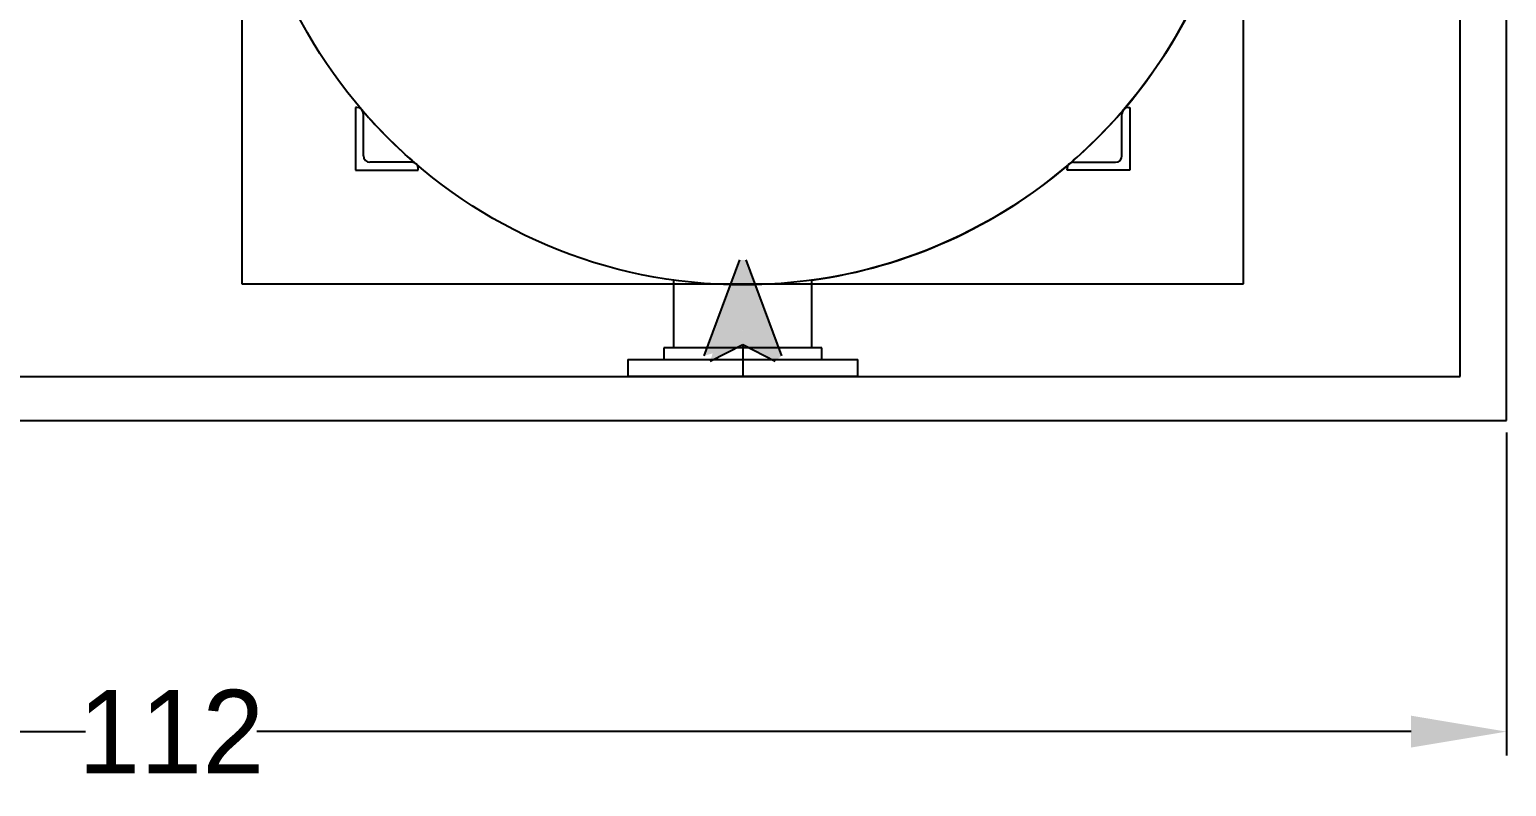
# Model space of a CAD drawing. Header units: inches. Extents: x 3128 to 3569, y 1222 to 1501.
# Drawn here: x 3461.8 to 3523.7, y 1383.5 to 1415.2 of the extents above; entities that cross this region are included whole.
import ezdxf

# ---------------------------------------------------------------- set-up
doc = ezdxf.new("R2010")
doc.units = ezdxf.units.IN
doc.header["$MEASUREMENT"] = 0
doc.header["$PDSIZE"] = -1
for name, color, linetype in [('WATANK', 7, 'Continuous'), ('WCTANK', 7, 'Continuous'), ('WNOTANK', 7, 'Continuous'), ('WOTANK', 7, 'Continuous')]:
    doc.layers.add(name, color=color, linetype=linetype)
doc.dimstyles.new('General Dimension', dxfattribs={"dimtxt": 3.5, "dimasz": 4, "dimexe": 1, "dimexo": 0.5, "dimgap": 0.09, "dimtad": 0, "dimtih": 1, "dimtoh": 1, "dimdec": 3, "dimzin": 0, "dimdsep": 46, "dimlunit": 5, "dimtxsty": 'Standard', "dimcen": 0.09, "dimadec": 0, "dimazin": 0, "dimtfac": 1, "dimtdec": 3, "dimtofl": 0, "dimtmove": 0, "dimatfit": 3, "dimfxl": 1, "dimtolj": 1, "dimtzin": 0, "dimarcsym": 0})

# ---------------------------------------------------------------- blocks, each defined once
blk = doc.blocks.new('*D40')
at = {"color": 0, "linetype": 'Continuous', "lineweight": -2}
for p, q in [((3411.703, 1398.331), (3411.703, 1384.793)), ((3523.706, 1398.331), (3523.706, 1384.793)), ((3415.703, 1385.793), (3464.115, 1385.793)), ((3519.706, 1385.793), (3471.295, 1385.793))]:
    blk.add_line(p, q, dxfattribs=at)
at = {"color": 0, "linetype": 'Continuous'}
for points in [[(3415.703, 1386.46), (3415.703, 1385.127), (3411.703, 1385.793)], [(3519.706, 1386.46), (3519.706, 1385.127), (3523.706, 1385.793)]]:
    blk.add_solid(points, dxfattribs=at)
at = {"layer": 'Defpoints', "color": 0, "linetype": 'Continuous'}
for p in [(3411.703, 1398.831), (3523.706, 1398.831), (3523.706, 1385.793)]:
    blk.add_point(p, dxfattribs=at)
at = {"color": 0, "linetype": 'Continuous', "insert": (3467.705, 1385.793), "char_height": 3.5, "attachment_point": 5}
blk.add_mtext('\\A1;112', dxfattribs=at)

msp = doc.modelspace()

# ---------------------------------------------------------------- linework, layer by layer
at = {"color": 0, "linetype": 'Continuous'}
for p, q in [((3523.7065, 1398.8311), (3523.7065, 1487.0811)), ((3523.7065, 1398.8311), (3523.7065, 1487.0811)), ((3521.7696, 1400.6745), (3521.7696, 1485.1128)), ((3521.7696, 1400.6745), (3521.7696, 1485.1128)), ((3413.6524, 1400.6745), (3521.7696, 1400.6745)), ((3413.6524, 1400.6745), (3521.7696, 1400.6745)), ((3411.7025, 1398.8311), (3523.7065, 1398.8311)), ((3411.7025, 1398.8311), (3523.7065, 1398.8311))]:
    msp.add_line(p, q, dxfattribs=at)
at = {"layer": 'WATANK', "color": 0, "linetype": 'Continuous'}
for p, q in [((3491.5392, 1405.5568), (3490.048, 1401.5393)), ((3491.5392, 1405.5568), (3490.048, 1401.5393)), ((3491.8085, 1405.5568), (3493.2998, 1401.5394)), ((3491.8085, 1405.5568), (3493.2998, 1401.5394)), ((3494.9882, 1401.8786), (3488.3595, 1401.8786)), ((3494.9882, 1401.8786), (3488.3595, 1401.8786)), ((3491.6738, 1401.9935), (3490.3133, 1401.3028)), ((3491.6738, 1401.9935), (3490.3133, 1401.3028)), ((3491.6738, 1401.9935), (3490.3133, 1401.3028)), ((3491.6738, 1401.9935), (3490.3133, 1401.3028)), ((3491.6738, 1401.9935), (3491.6738, 1400.6745)), ((3493.0364, 1401.3046), (3491.6738, 1401.9935)), ((3491.6738, 1401.9935), (3491.6738, 1400.6745)), ((3493.0364, 1401.3046), (3491.6738, 1401.9935)), ((3491.6738, 1401.9935), (3491.6738, 1400.6745)), ((3493.0364, 1401.3046), (3491.6738, 1401.9935)), ((3491.6738, 1401.9935), (3491.6738, 1400.6745)), ((3493.0364, 1401.3046), (3491.6738, 1401.9935)), ((3486.8514, 1401.3876), (3496.4963, 1401.3876)), ((3486.8514, 1401.3876), (3496.4963, 1401.3876)), ((3496.4963, 1400.6745), (3486.8514, 1400.6745)), ((3496.4963, 1400.6745), (3486.8514, 1400.6745))]:
    msp.add_line(p, q, dxfattribs=at)
for points in [[(3488.7694, 1404.5526), (3488.7694, 1401.8786)], [(3488.7694, 1404.5526), (3488.7694, 1401.8786)], [(3494.5783, 1401.8786), (3494.5783, 1404.5526)], [(3494.5783, 1401.8786), (3494.5783, 1404.5526)], [(3488.3595, 1401.8786), (3488.3595, 1401.3876)], [(3488.3595, 1401.8786), (3488.3595, 1401.3876)], [(3494.9882, 1401.3876), (3494.9882, 1401.8786)], [(3494.9882, 1401.3876), (3494.9882, 1401.8786)], [(3486.8514, 1401.3876), (3486.8514, 1400.6745)], [(3486.8514, 1401.3876), (3486.8514, 1400.6745)], [(3496.4963, 1400.6745), (3496.4963, 1401.3876)], [(3496.4963, 1400.6745), (3496.4963, 1401.3876)]]:
    msp.add_open_spline(points, degree=1, dxfattribs=at)
for points in [[(3491.6738, 1401.9935), (3491.5392, 1405.5568), (3490.3133, 1401.3028), (3490.048, 1401.5393)], [(3491.6738, 1401.9935), (3491.5392, 1405.5568), (3490.048, 1401.5393), (3490.3133, 1401.3028)], [(3491.6738, 1401.9935), (3491.5392, 1405.5568), (3490.3133, 1401.3028), (3490.048, 1401.5393)], [(3491.6738, 1401.9935), (3491.5392, 1405.5568), (3490.048, 1401.5393), (3490.3133, 1401.3028)], [(3491.6738, 1401.9935), (3491.5303, 1405.5068), (3491.8085, 1405.5568), (3491.6738, 1401.9935)], [(3491.6738, 1401.9935), (3491.5303, 1405.5068), (3491.8085, 1405.5568), (3491.6738, 1401.9935)], [(3491.8085, 1405.5568), (3491.6738, 1401.9935), (3491.5392, 1405.5568), (3491.674, 1401.9935)], [(3491.8085, 1405.5568), (3491.6738, 1401.9935), (3491.5392, 1405.5568), (3491.674, 1401.9935)], [(3491.674, 1401.9935), (3491.8085, 1405.5568), (3493.0345, 1401.3028), (3493.2998, 1401.5393)], [(3491.674, 1401.9935), (3491.8085, 1405.5568), (3493.0345, 1401.3028), (3493.2998, 1401.5393)]]:
    msp.add_solid(points, dxfattribs=at)
at = {"layer": 'WCTANK', "color": 0, "linetype": 'Continuous'}
for p, q in [((3475.4384, 1411.9476), (3475.4384, 1409.3172)), ((3475.4932, 1411.9476), (3475.4384, 1411.9476)), ((3475.4384, 1411.9476), (3475.4384, 1409.3172)), ((3475.4932, 1411.9476), (3475.4384, 1411.9476)), ((3507.8544, 1411.9476), (3507.9092, 1411.9476)), ((3507.8544, 1411.9476), (3507.9092, 1411.9476)), ((3507.9092, 1411.9476), (3507.9092, 1409.3172)), ((3507.9092, 1411.9476), (3507.9092, 1409.3172)), ((3475.7672, 1409.92), (3475.7672, 1411.6736)), ((3475.7672, 1409.92), (3475.7672, 1411.6736)), ((3507.5804, 1409.92), (3507.5804, 1411.6736)), ((3507.5804, 1409.92), (3507.5804, 1411.6736)), ((3475.4384, 1409.3172), (3478.0689, 1409.3172)), ((3475.4384, 1409.3172), (3478.0689, 1409.3172)), ((3477.7949, 1409.646), (3476.0412, 1409.646)), ((3477.7949, 1409.646), (3476.0412, 1409.646)), ((3478.0689, 1409.3172), (3478.0689, 1409.372)), ((3478.0689, 1409.3172), (3478.0689, 1409.372)), ((3505.2788, 1409.3172), (3505.2788, 1409.372)), ((3505.2788, 1409.3172), (3505.2788, 1409.372)), ((3507.9092, 1409.3172), (3505.2788, 1409.3172)), ((3507.9092, 1409.3172), (3505.2788, 1409.3172)), ((3505.5528, 1409.646), (3507.3064, 1409.646)), ((3505.5528, 1409.646), (3507.3064, 1409.646)), ((3494.9882, 1401.8786), (3488.3595, 1401.8786)), ((3494.9882, 1401.8786), (3488.3595, 1401.8786)), ((3486.8514, 1401.3876), (3496.4963, 1401.3876)), ((3486.8514, 1401.3876), (3496.4963, 1401.3876)), ((3496.4963, 1400.6745), (3486.8514, 1400.6745)), ((3496.4963, 1400.6745), (3486.8514, 1400.6745))]:
    msp.add_line(p, q, dxfattribs=at)
msp.add_circle((3491.6738, 1425.5526), 21.0435, dxfattribs=at)
msp.add_circle((3491.6738, 1425.5526), 21.0435, dxfattribs=at)
for centre, radius, start, end in [((3491.6738, 1425.5526), 21.0461, 319.479941, 0), ((3491.6738, 1425.5526), 21.0461, 319.479941, 0), ((3475.4932, 1411.6736), 0.274, 0, 90), ((3475.4932, 1411.6736), 0.274, 0, 90), ((3491.6738, 1425.5526), 21.0461, 220.722844, 229.277156), ((3491.6738, 1425.5526), 21.0461, 220.722844, 229.277156), ((3491.6738, 1425.5526), 21.0461, 310.722844, 319.277156), ((3491.6738, 1425.5526), 21.0461, 310.722844, 319.277156), ((3507.8544, 1411.6736), 0.274, 90, 180), ((3507.8544, 1411.6736), 0.274, 90, 180), ((3476.0412, 1409.92), 0.274, 180, 270), ((3476.0412, 1409.92), 0.274, 180, 270), ((3507.3064, 1409.92), 0.274, 270, 0), ((3507.3064, 1409.92), 0.274, 270, 0), ((3477.7949, 1409.372), 0.274, 0, 90), ((3477.7949, 1409.372), 0.274, 0, 90), ((3491.6738, 1425.5526), 21.0461, 277.932359, 310.520059), ((3491.6738, 1425.5526), 21.0461, 277.932359, 310.520059), ((3505.5528, 1409.372), 0.274, 90, 180), ((3505.5528, 1409.372), 0.274, 90, 180)]:
    msp.add_arc(centre, radius, start, end, dxfattribs=at)
for points in [[(3488.7694, 1404.7104), (3488.7694, 1401.8786)], [(3488.7694, 1404.7104), (3488.7694, 1401.8786)], [(3494.5783, 1401.8786), (3494.5783, 1404.7104)], [(3494.5783, 1401.8786), (3494.5783, 1404.7104)], [(3488.3595, 1401.8786), (3488.3595, 1401.3876)], [(3488.3595, 1401.8786), (3488.3595, 1401.3876)], [(3494.9882, 1401.3876), (3494.9882, 1401.8786)], [(3494.9882, 1401.3876), (3494.9882, 1401.8786)], [(3486.8514, 1401.3876), (3486.8514, 1400.6745)], [(3486.8514, 1401.3876), (3486.8514, 1400.6745)], [(3496.4963, 1400.6745), (3496.4963, 1401.3876)], [(3496.4963, 1400.6745), (3496.4963, 1401.3876)]]:
    msp.add_open_spline(points, degree=1, dxfattribs=at)
at = {"layer": 'WNOTANK', "color": 0, "linetype": 'Continuous'}
for p, q in [((3470.6738, 1446.5526), (3470.6738, 1404.5526)), ((3470.6738, 1446.5526), (3470.6738, 1404.5526)), ((3512.6738, 1404.5526), (3512.6738, 1446.5526)), ((3512.6738, 1404.5526), (3512.6738, 1446.5526)), ((3470.6738, 1404.5526), (3512.6738, 1404.5526)), ((3470.6738, 1404.5526), (3512.6738, 1404.5526))]:
    msp.add_line(p, q, dxfattribs=at)
at = {"layer": 'WOTANK', "color": 0, "linetype": 'Continuous'}
for p, q in [((3470.6738, 1446.5526), (3470.6738, 1404.5526)), ((3470.6738, 1446.5526), (3470.6738, 1404.5526)), ((3512.6738, 1404.5526), (3512.6738, 1446.5526)), ((3512.6738, 1404.5526), (3512.6738, 1446.5526)), ((3470.6738, 1404.5526), (3512.6738, 1404.5526)), ((3470.6738, 1404.5526), (3512.6738, 1404.5526))]:
    msp.add_line(p, q, dxfattribs=at)

# ---------------------------------------------------------------- dimensions: what is measured, and where the dimension line sits
at = {"color": 0, "linetype": 'Continuous'}
dim = msp.add_linear_dim(base=(3523.7065, 1385.7932), p1=(3411.7025, 1398.8311), p2=(3523.7065, 1398.8311), dimstyle='General Dimension', dxfattribs=at)
dim.commit()
dim.dimension.update_dxf_attribs({"geometry": '*D40', "text_midpoint": (3467.7045, 1385.7932)})

doc.saveas('drawing.dxf')
